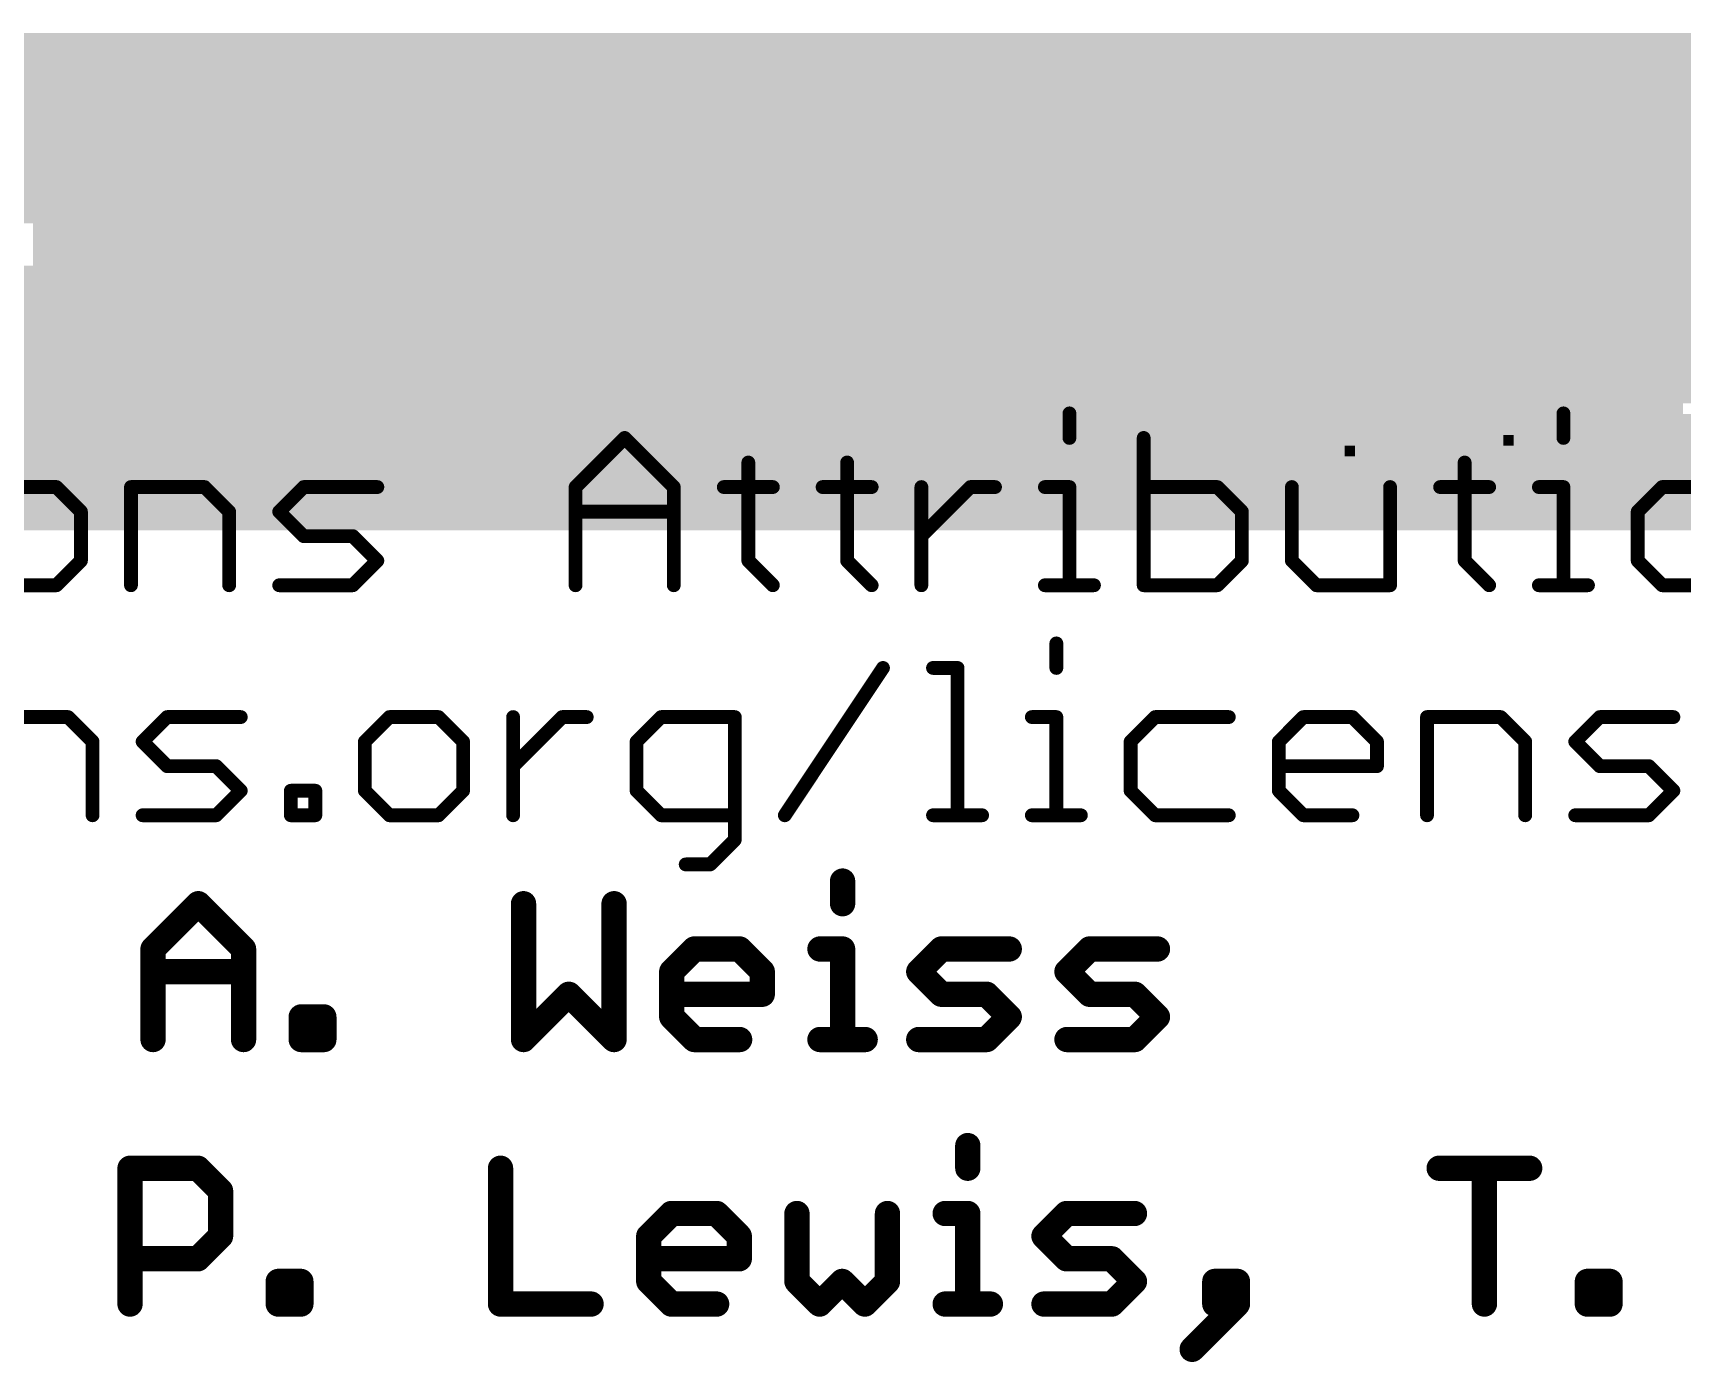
# Model space of a CAD drawing. Extents: x -29 to 78, y -15 to 28.
# Drawn here: x 21.67 to 39.9, y -14.85 to -0.18 of the extents above; entities that cross this region are included whole.
import ezdxf

# ---------------------------------------------------------------- set-up
doc = ezdxf.new("R2010")
doc.units = 0
for name, color, linetype in [('200', 132, 'CONTINUOUS'), ('201', 110, 'CONTINUOUS'), ('27', 253, 'CONTINUOUS')]:
    doc.layers.add(name, color=color, linetype=linetype)

# ---------------------------------------------------------------- blocks, each defined once
blk = doc.blocks.new('RECT')
blk.add_solid([(-0.5, -0.5), (0.5, -0.5), (-0.5, 0.5), (0.5, 0.5)])

msp = doc.modelspace()

# ---------------------------------------------------------------- linework, layer by layer
at = {"layer": '27'}
for points, const_width in [([(33.1229, -4.3756), (33.1229, -4.6468)], 0.1524), ([(38.5801, -4.3756), (38.5801, -4.6468)], 0.1524), ([(27.6674, -5.1891), (28.2097, -4.6468)], 0.1524), ([(28.2097, -4.6468), (28.752, -5.1891)], 0.1524), ([(33.9431, -4.6468), (33.9431, -6.2738)], 0.1524), ([(29.5757, -4.918), (29.5757, -6.0026)], 0.1524), ([(30.6671, -4.918), (30.6671, -6.0026)], 0.1524), ([(37.4886, -4.918), (37.4886, -6.0026)], 0.1524), ([(21.9322, -5.1891), (21.3899, -5.1891)], 0.1524), ([(22.2034, -5.4603), (21.9322, -5.1891)], 0.1524), ([(22.7559, -6.2738), (22.7559, -5.1891)], 0.1524), ([(22.7559, -5.1891), (23.5694, -5.1891)], 0.1524), ([(23.5694, -5.1891), (23.8406, -5.4603)], 0.1524), ([(24.3931, -5.4603), (24.6642, -5.1891)], 0.1524), ([(24.6642, -5.1891), (25.4777, -5.1891)], 0.1524), ([(27.6674, -6.2738), (27.6674, -5.1891)], 0.1524), ([(28.752, -5.1891), (28.752, -6.2738)], 0.1524), ([(29.3045, -5.1891), (29.8469, -5.1891)], 0.1524), ([(30.396, -5.1891), (30.9383, -5.1891)], 0.1524), ([(31.4874, -6.2738), (31.4874, -5.1891)], 0.1524), ([(31.4874, -5.7315), (32.0297, -5.1891)], 0.1524), ([(32.0297, -5.1891), (32.3009, -5.1891)], 0.1524), ([(32.8517, -5.1891), (33.1229, -5.1891)], 0.1524), ([(33.1229, -5.1891), (33.1229, -6.2738)], 0.1524), ([(34.7566, -5.1891), (33.9431, -5.1891)], 0.1524), ([(35.0278, -5.4603), (34.7566, -5.1891)], 0.1524), ([(35.5803, -5.1891), (35.5803, -6.0026)], 0.1524), ([(36.665, -6.2738), (36.665, -5.1891)], 0.1524), ([(37.2175, -5.1891), (37.7598, -5.1891)], 0.1524), ([(38.3089, -5.1891), (38.5801, -5.1891)], 0.1524), ([(38.5801, -5.1891), (38.5801, -6.2738)], 0.1524), ([(39.6715, -5.1891), (39.4003, -5.4603)], 0.1524), ([(40.2138, -5.1891), (39.6715, -5.1891)], 0.1524), ([(22.2034, -6.0026), (22.2034, -5.4603)], 0.1524), ([(23.8406, -5.4603), (23.8406, -6.2738)], 0.1524), ([(24.6642, -5.7315), (24.3931, -5.4603)], 0.1524), ([(27.6674, -5.4603), (28.752, -5.4603)], 0.1524), ([(35.0278, -6.0026), (35.0278, -5.4603)], 0.1524), ([(39.4003, -5.4603), (39.4003, -6.0026)], 0.1524), ([(25.2066, -5.7315), (24.6642, -5.7315)], 0.1524), ([(25.4777, -6.0026), (25.2066, -5.7315)], 0.1524), ([(21.9322, -6.2738), (22.2034, -6.0026)], 0.1524), ([(25.2066, -6.2738), (25.4777, -6.0026)], 0.1524), ([(29.5757, -6.0026), (29.8469, -6.2738)], 0.1524), ([(30.6671, -6.0026), (30.9383, -6.2738)], 0.1524), ([(34.7566, -6.2738), (35.0278, -6.0026)], 0.1524), ([(35.5803, -6.0026), (35.8515, -6.2738)], 0.1524), ([(37.4886, -6.0026), (37.7598, -6.2738)], 0.1524), ([(39.4003, -6.0026), (39.6715, -6.2738)], 0.1524), ([(21.3899, -6.2738), (21.9322, -6.2738)], 0.1524), ([(24.3931, -6.2738), (25.2066, -6.2738)], 0.1524), ([(32.8517, -6.2738), (33.394, -6.2738)], 0.1524), ([(33.9431, -6.2738), (34.7566, -6.2738)], 0.1524), ([(35.8515, -6.2738), (36.665, -6.2738)], 0.1524), ([(38.3089, -6.2738), (38.8512, -6.2738)], 0.1524), ([(39.6715, -6.2738), (40.2138, -6.2738)], 0.1524), ([(32.9784, -6.9156), (32.9784, -7.1868)], 0.1524), ([(29.9787, -8.8138), (31.0633, -7.1868)], 0.1524), ([(31.6158, -7.1868), (31.887, -7.1868)], 0.1524), ([(31.887, -7.1868), (31.887, -8.8138)], 0.1524), ([(21.2472, -7.7291), (22.0607, -7.7291)], 0.1524), ([(22.0607, -7.7291), (22.3318, -8.0003)], 0.1524), ([(22.8843, -8.0003), (23.1555, -7.7291)], 0.1524), ([(23.1555, -7.7291), (23.969, -7.7291)], 0.1524), ([(25.6112, -7.7291), (25.34, -8.0003)], 0.1524), ([(26.1535, -7.7291), (25.6112, -7.7291)], 0.1524), ([(26.4247, -8.0003), (26.1535, -7.7291)], 0.1524), ([(26.9772, -8.8138), (26.9772, -7.7291)], 0.1524), ([(26.9772, -8.2715), (27.5195, -7.7291)], 0.1524), ([(27.5195, -7.7291), (27.7907, -7.7291)], 0.1524), ([(28.6127, -7.7291), (28.3415, -8.0003)], 0.1524), ([(29.4262, -7.7291), (28.6127, -7.7291)], 0.1524), ([(29.4262, -9.085), (29.4262, -7.7291)], 0.1524), ([(32.7073, -7.7291), (32.9784, -7.7291)], 0.1524), ([(32.9784, -7.7291), (32.9784, -8.8138)], 0.1524), ([(34.0699, -7.7291), (33.7987, -8.0003)], 0.1524), ([(34.8833, -7.7291), (34.0699, -7.7291)], 0.1524), ([(35.4358, -8.0003), (35.707, -7.7291)], 0.1524), ([(35.707, -7.7291), (36.2493, -7.7291)], 0.1524), ([(36.2493, -7.7291), (36.5205, -8.0003)], 0.1524), ([(37.073, -8.8138), (37.073, -7.7291)], 0.1524), ([(37.073, -7.7291), (37.8865, -7.7291)], 0.1524), ([(37.8865, -7.7291), (38.1577, -8.0003)], 0.1524), ([(38.7102, -8.0003), (38.9813, -7.7291)], 0.1524), ([(38.9813, -7.7291), (39.7948, -7.7291)], 0.1524), ([(22.3318, -8.0003), (22.3318, -8.8138)], 0.1524), ([(23.1555, -8.2715), (22.8843, -8.0003)], 0.1524), ([(25.34, -8.0003), (25.34, -8.5426)], 0.1524), ([(26.4247, -8.5426), (26.4247, -8.0003)], 0.1524), ([(28.3415, -8.0003), (28.3415, -8.5426)], 0.1524), ([(33.7987, -8.0003), (33.7987, -8.5426)], 0.1524), ([(35.4358, -8.5426), (35.4358, -8.0003)], 0.1524), ([(36.5205, -8.0003), (36.5205, -8.2715)], 0.1524), ([(38.1577, -8.0003), (38.1577, -8.8138)], 0.1524), ([(38.9813, -8.2715), (38.7102, -8.0003)], 0.1524), ([(23.6978, -8.2715), (23.1555, -8.2715)], 0.1524), ([(23.969, -8.5426), (23.6978, -8.2715)], 0.1524), ([(36.5205, -8.2715), (35.4358, -8.2715)], 0.1524), ([(39.5237, -8.2715), (38.9813, -8.2715)], 0.1524), ([(39.7948, -8.5426), (39.5237, -8.2715)], 0.1524), ([(23.6978, -8.8138), (23.969, -8.5426)], 0.1524), ([(24.5215, -8.8138), (24.5215, -8.5426)], 0.1524), ([(24.5215, -8.5426), (24.7926, -8.5426)], 0.1524), ([(24.7926, -8.5426), (24.7926, -8.8138)], 0.1524), ([(25.34, -8.5426), (25.6112, -8.8138)], 0.1524), ([(26.1535, -8.8138), (26.4247, -8.5426)], 0.1524), ([(28.3415, -8.5426), (28.6127, -8.8138)], 0.1524), ([(33.7987, -8.5426), (34.0699, -8.8138)], 0.1524), ([(35.707, -8.8138), (35.4358, -8.5426)], 0.1524), ([(39.5237, -8.8138), (39.7948, -8.5426)], 0.1524), ([(22.8843, -8.8138), (23.6978, -8.8138)], 0.1524), ([(24.7926, -8.8138), (24.5215, -8.8138)], 0.1524), ([(25.6112, -8.8138), (26.1535, -8.8138)], 0.1524), ([(28.6127, -8.8138), (29.4262, -8.8138)], 0.1524), ([(31.6158, -8.8138), (32.1581, -8.8138)], 0.1524), ([(32.7073, -8.8138), (33.2496, -8.8138)], 0.1524), ([(34.0699, -8.8138), (34.8833, -8.8138)], 0.1524), ([(36.2493, -8.8138), (35.707, -8.8138)], 0.1524), ([(38.7102, -8.8138), (39.5237, -8.8138)], 0.1524), ([(29.155, -9.3561), (29.4262, -9.085)], 0.1524), ([(28.8838, -9.3561), (29.155, -9.3561)], 0.1524), ([(30.6169, -9.5404), (30.6169, -9.7904)], 0.2794), ([(22.9997, -10.2904), (23.4997, -9.7904)], 0.2794), ([(23.4997, -9.7904), (23.9996, -10.2904)], 0.2794), ([(27.0926, -9.7904), (27.0926, -11.2903)], 0.2794), ([(28.0925, -11.2903), (28.0925, -9.7904)], 0.2794), ([(22.9997, -11.2903), (22.9997, -10.2904)], 0.2794), ([(23.9996, -10.2904), (23.9996, -11.2903)], 0.2794), ([(28.7297, -10.5404), (28.9797, -10.2904)], 0.2794), ([(28.9797, -10.2904), (29.4797, -10.2904)], 0.2794), ([(29.4797, -10.2904), (29.7297, -10.5404)], 0.2794), ([(30.3669, -10.2904), (30.6169, -10.2904)], 0.2794), ([(30.6169, -10.2904), (30.6169, -11.2903)], 0.2794), ([(31.4583, -10.5404), (31.7083, -10.2904)], 0.2794), ([(31.7083, -10.2904), (32.4583, -10.2904)], 0.2794), ([(33.0955, -10.5404), (33.3455, -10.2904)], 0.2794), ([(33.3455, -10.2904), (34.0954, -10.2904)], 0.2794), ([(22.9997, -10.5404), (23.9996, -10.5404)], 0.2794), ([(28.7297, -11.0403), (28.7297, -10.5404)], 0.2794), ([(29.7297, -10.5404), (29.7297, -10.7903)], 0.2794), ([(31.7083, -10.7903), (31.4583, -10.5404)], 0.2794), ([(33.3455, -10.7903), (33.0955, -10.5404)], 0.2794), ([(27.0926, -11.2903), (27.5926, -10.7903)], 0.2794), ([(27.5926, -10.7903), (28.0925, -11.2903)], 0.2794), ([(29.7297, -10.7903), (28.7297, -10.7903)], 0.2794), ([(32.2083, -10.7903), (31.7083, -10.7903)], 0.2794), ([(32.4583, -11.0403), (32.2083, -10.7903)], 0.2794), ([(33.8454, -10.7903), (33.3455, -10.7903)], 0.2794), ([(34.0954, -11.0403), (33.8454, -10.7903)], 0.2794), ([(24.6369, -11.2903), (24.6369, -11.0403)], 0.2794), ([(24.6369, -11.0403), (24.8868, -11.0403)], 0.2794), ([(24.8868, -11.0403), (24.8868, -11.2903)], 0.2794), ([(28.9797, -11.2903), (28.7297, -11.0403)], 0.2794), ([(32.2083, -11.2903), (32.4583, -11.0403)], 0.2794), ([(33.8454, -11.2903), (34.0954, -11.0403)], 0.2794), ([(24.8868, -11.2903), (24.6369, -11.2903)], 0.2794), ([(29.4797, -11.2903), (28.9797, -11.2903)], 0.2794), ([(30.3669, -11.2903), (30.8669, -11.2903)], 0.2794), ([(31.4583, -11.2903), (32.2083, -11.2903)], 0.2794), ([(33.0955, -11.2903), (33.8454, -11.2903)], 0.2794), ([(32, -12.4614), (32, -12.7114)], 0.2794), ([(22.7457, -14.2113), (22.7457, -12.7114)], 0.2794), ([(22.7457, -12.7114), (23.4956, -12.7114)], 0.2794), ([(23.4956, -12.7114), (23.7456, -12.9614)], 0.2794), ([(26.8386, -12.7114), (26.8386, -14.2113)], 0.2794), ([(37.2072, -12.7114), (38.2072, -12.7114)], 0.2794), ([(37.7072, -14.2113), (37.7072, -12.7114)], 0.2794), ([(23.7456, -12.9614), (23.7456, -13.4614)], 0.2794), ([(28.4757, -13.4614), (28.7257, -13.2114)], 0.2794), ([(28.7257, -13.2114), (29.2257, -13.2114)], 0.2794), ([(29.2257, -13.2114), (29.4757, -13.4614)], 0.2794), ([(30.1129, -13.2114), (30.1129, -13.9613)], 0.2794), ([(31.1128, -13.9613), (31.1128, -13.2114)], 0.2794), ([(31.7501, -13.2114), (32, -13.2114)], 0.2794), ([(32, -13.2114), (32, -14.2113)], 0.2794), ([(32.8415, -13.4614), (33.0915, -13.2114)], 0.2794), ([(33.0915, -13.2114), (33.8414, -13.2114)], 0.2794), ([(23.7456, -13.4614), (23.4956, -13.7113)], 0.2794), ([(28.4757, -13.9613), (28.4757, -13.4614)], 0.2794), ([(29.4757, -13.4614), (29.4757, -13.7113)], 0.2794), ([(33.0915, -13.7113), (32.8415, -13.4614)], 0.2794), ([(23.4956, -13.7113), (22.7457, -13.7113)], 0.2794), ([(29.4757, -13.7113), (28.4757, -13.7113)], 0.2794), ([(33.5914, -13.7113), (33.0915, -13.7113)], 0.2794), ([(33.8414, -13.9613), (33.5914, -13.7113)], 0.2794), ([(24.3829, -14.2113), (24.3829, -13.9613)], 0.2794), ([(24.3829, -13.9613), (24.6328, -13.9613)], 0.2794), ([(24.6328, -13.9613), (24.6328, -14.2113)], 0.2794), ([(28.7257, -14.2113), (28.4757, -13.9613)], 0.2794), ([(30.1129, -13.9613), (30.3629, -14.2113)], 0.2794), ([(30.3629, -14.2113), (30.6129, -13.9613)], 0.2794), ([(30.6129, -13.9613), (30.8628, -14.2113)], 0.2794), ([(30.8628, -14.2113), (31.1128, -13.9613)], 0.2794), ([(33.5914, -14.2113), (33.8414, -13.9613)], 0.2794), ([(34.9786, -13.9613), (34.7286, -13.9613)], 0.2794), ([(34.7286, -13.9613), (34.7286, -14.2113)], 0.2794), ([(34.9786, -14.2113), (34.9786, -13.9613)], 0.2794), ([(38.8444, -14.2113), (38.8444, -13.9613)], 0.2794), ([(38.8444, -13.9613), (39.0944, -13.9613)], 0.2794), ([(39.0944, -13.9613), (39.0944, -14.2113)], 0.2794), ([(24.6328, -14.2113), (24.3829, -14.2113)], 0.2794), ([(26.8386, -14.2113), (27.8385, -14.2113)], 0.2794), ([(29.2257, -14.2113), (28.7257, -14.2113)], 0.2794), ([(31.7501, -14.2113), (32.25, -14.2113)], 0.2794), ([(32.8415, -14.2113), (33.5914, -14.2113)], 0.2794), ([(34.4787, -14.7113), (34.9786, -14.2113)], 0.2794), ([(34.7286, -14.2113), (34.9786, -14.2113)], 0.2794), ([(39.0944, -14.2113), (38.8444, -14.2113)], 0.2794)]:
    msp.add_lwpolyline(points, dxfattribs=dict(at, const_width=const_width))
for points, const_width in [([(33.161, -4.3756, 1), (33.0848, -4.3756)], 0.0762), ([(38.6182, -4.3756, 1), (38.542, -4.3756)], 0.0762), ([(28.2366, -4.6199, 1), (28.1828, -4.6738)], 0.0762), ([(28.2366, -4.6738, 1), (28.1828, -4.6199)], 0.0762), ([(33.0848, -4.6468, 1), (33.161, -4.6468)], 0.0762), ([(33.9812, -4.6468, 1), (33.905, -4.6468)], 0.0762), ([(38.542, -4.6468, 1), (38.6182, -4.6468)], 0.0762), ([(29.6138, -4.918, 1), (29.5376, -4.918)], 0.0762), ([(30.7052, -4.918, 1), (30.629, -4.918)], 0.0762), ([(37.5267, -4.918, 1), (37.4505, -4.918)], 0.0762), ([(21.9592, -5.1622, 1), (21.9053, -5.2161)], 0.0762), ([(21.9322, -5.2272, 1), (21.9322, -5.151)], 0.0762), ([(22.794, -5.1891, 1), (22.7178, -5.1891)], 0.0762), ([(22.7559, -5.151, 1), (22.7559, -5.2272)], 0.0762), ([(23.5963, -5.1622, 1), (23.5425, -5.2161)], 0.0762), ([(23.5694, -5.2272, 1), (23.5694, -5.151)], 0.0762), ([(24.6642, -5.151, 1), (24.6642, -5.2272)], 0.0762), ([(24.6912, -5.2161, 1), (24.6373, -5.1622)], 0.0762), ([(25.4777, -5.2272, 1), (25.4777, -5.151)], 0.0762), ([(27.6404, -5.1622, 1), (27.6943, -5.2161)], 0.0762), ([(27.7055, -5.1891, 1), (27.6293, -5.1891)], 0.0762), ([(28.7901, -5.1891, 1), (28.7139, -5.1891)], 0.0762), ([(28.7251, -5.2161, 1), (28.779, -5.1622)], 0.0762), ([(29.3045, -5.151, 1), (29.3045, -5.2272)], 0.0762), ([(29.8469, -5.2272, 1), (29.8469, -5.151)], 0.0762), ([(30.396, -5.151, 1), (30.396, -5.2272)], 0.0762), ([(30.9383, -5.2272, 1), (30.9383, -5.151)], 0.0762), ([(31.5255, -5.1891, 1), (31.4493, -5.1891)], 0.0762), ([(32.0297, -5.151, 1), (32.0297, -5.2272)], 0.0762), ([(32.0567, -5.2161, 1), (32.0028, -5.1622)], 0.0762), ([(32.3009, -5.2272, 1), (32.3009, -5.151)], 0.0762), ([(32.8517, -5.151, 1), (32.8517, -5.2272)], 0.0762), ([(33.161, -5.1891, 1), (33.0848, -5.1891)], 0.0762), ([(33.1229, -5.2272, 1), (33.1229, -5.151)], 0.0762), ([(33.9431, -5.151, 1), (33.9431, -5.2272)], 0.0762), ([(34.7836, -5.1622, 1), (34.7297, -5.2161)], 0.0762), ([(34.7566, -5.2272, 1), (34.7566, -5.151)], 0.0762), ([(35.6184, -5.1891, 1), (35.5422, -5.1891)], 0.0762), ([(36.7031, -5.1891, 1), (36.6269, -5.1891)], 0.0762), ([(37.2175, -5.151, 1), (37.2175, -5.2272)], 0.0762), ([(37.7598, -5.2272, 1), (37.7598, -5.151)], 0.0762), ([(38.3089, -5.151, 1), (38.3089, -5.2272)], 0.0762), ([(38.6182, -5.1891, 1), (38.542, -5.1891)], 0.0762), ([(38.5801, -5.2272, 1), (38.5801, -5.151)], 0.0762), ([(39.6715, -5.151, 1), (39.6715, -5.2272)], 0.0762), ([(39.6984, -5.2161, 1), (39.6445, -5.1622)], 0.0762), ([(22.2415, -5.4603, 1), (22.1653, -5.4603)], 0.0762), ([(22.1765, -5.4872, 1), (22.2304, -5.4334)], 0.0762), ([(23.8787, -5.4603, 1), (23.8025, -5.4603)], 0.0762), ([(23.8136, -5.4872, 1), (23.8675, -5.4334)], 0.0762), ([(24.42, -5.4334, 1), (24.3661, -5.4872)], 0.0762), ([(24.3661, -5.4334, 1), (24.42, -5.4872)], 0.0762), ([(27.6674, -5.4222, 1), (27.6674, -5.4984)], 0.0762), ([(28.752, -5.4984, 1), (28.752, -5.4222)], 0.0762), ([(35.0659, -5.4603, 1), (34.9897, -5.4603)], 0.0762), ([(35.0009, -5.4872, 1), (35.0547, -5.4334)], 0.0762), ([(39.4384, -5.4603, 1), (39.3622, -5.4603)], 0.0762), ([(39.3734, -5.4334, 1), (39.4273, -5.4872)], 0.0762), ([(24.6642, -5.6934, 1), (24.6642, -5.7696)], 0.0762), ([(24.6373, -5.7584, 1), (24.6912, -5.7045)], 0.0762), ([(25.2335, -5.7045, 1), (25.1796, -5.7584)], 0.0762), ([(25.2066, -5.7696, 1), (25.2066, -5.6934)], 0.0762), ([(31.4605, -5.7045, 1), (31.5143, -5.7584)], 0.0762), ([(22.1653, -6.0026, 1), (22.2415, -6.0026)], 0.0762), ([(22.2303, -6.0296, 1), (22.1765, -5.9757)], 0.0762), ([(25.5047, -6.0296, 1), (25.4508, -5.9757)], 0.0762), ([(25.4508, -6.0296, 1), (25.5047, -5.9757)], 0.0762), ([(29.6026, -5.9757, 1), (29.5488, -6.0296)], 0.0762), ([(29.5376, -6.0026, 1), (29.6138, -6.0026)], 0.0762), ([(30.6941, -5.9757, 1), (30.6402, -6.0296)], 0.0762), ([(30.629, -6.0026, 1), (30.7052, -6.0026)], 0.0762), ([(34.9897, -6.0026, 1), (35.0659, -6.0026)], 0.0762), ([(35.0547, -6.0296, 1), (35.0009, -5.9757)], 0.0762), ([(35.6072, -5.9757, 1), (35.5534, -6.0296)], 0.0762), ([(35.5422, -6.0026, 1), (35.6184, -6.0026)], 0.0762), ([(37.5156, -5.9757, 1), (37.4617, -6.0296)], 0.0762), ([(37.4505, -6.0026, 1), (37.5267, -6.0026)], 0.0762), ([(39.4273, -5.9757, 1), (39.3734, -6.0296)], 0.0762), ([(39.3622, -6.0026, 1), (39.4384, -6.0026)], 0.0762), ([(21.9053, -6.2469, 1), (21.9592, -6.3007)], 0.0762), ([(21.9322, -6.3119, 1), (21.9322, -6.2357)], 0.0762), ([(22.7178, -6.2738, 1), (22.794, -6.2738)], 0.0762), ([(23.8025, -6.2738, 1), (23.8787, -6.2738)], 0.0762), ([(24.3931, -6.2357, 1), (24.3931, -6.3119)], 0.0762), ([(25.1796, -6.2469, 1), (25.2335, -6.3007)], 0.0762), ([(25.2066, -6.3119, 1), (25.2066, -6.2357)], 0.0762), ([(27.6293, -6.2738, 1), (27.7055, -6.2738)], 0.0762), ([(28.7139, -6.2738, 1), (28.7901, -6.2738)], 0.0762), ([(29.8199, -6.3007, 1), (29.8738, -6.2469)], 0.0762), ([(30.9114, -6.3007, 1), (30.9652, -6.2469)], 0.0762), ([(31.4493, -6.2738, 1), (31.5255, -6.2738)], 0.0762), ([(32.8517, -6.2357, 1), (32.8517, -6.3119)], 0.0762), ([(33.0848, -6.2738, 1), (33.161, -6.2738)], 0.0762), ([(33.394, -6.3119, 1), (33.394, -6.2357)], 0.0762), ([(33.9431, -6.2357, 1), (33.9431, -6.3119)], 0.0762), ([(33.905, -6.2738, 1), (33.9812, -6.2738)], 0.0762), ([(34.7297, -6.2469, 1), (34.7836, -6.3007)], 0.0762), ([(34.7566, -6.3119, 1), (34.7566, -6.2357)], 0.0762), ([(35.8515, -6.2357, 1), (35.8515, -6.3119)], 0.0762), ([(35.8245, -6.3007, 1), (35.8784, -6.2469)], 0.0762), ([(36.6269, -6.2738, 1), (36.7031, -6.2738)], 0.0762), ([(36.665, -6.3119, 1), (36.665, -6.2357)], 0.0762), ([(37.7328, -6.3007, 1), (37.7867, -6.2469)], 0.0762), ([(38.3089, -6.2357, 1), (38.3089, -6.3119)], 0.0762), ([(38.542, -6.2738, 1), (38.6182, -6.2738)], 0.0762), ([(38.8512, -6.3119, 1), (38.8512, -6.2357)], 0.0762), ([(39.6715, -6.2357, 1), (39.6715, -6.3119)], 0.0762), ([(39.6445, -6.3007, 1), (39.6984, -6.2469)], 0.0762), ([(33.0165, -6.9156, 1), (32.9403, -6.9156)], 0.0762), ([(31.095, -7.2079, 1), (31.0316, -7.1657)], 0.0762), ([(31.6158, -7.1487, 1), (31.6158, -7.2249)], 0.0762), ([(31.9251, -7.1868, 1), (31.8489, -7.1868)], 0.0762), ([(31.887, -7.2249, 1), (31.887, -7.1487)], 0.0762), ([(32.9403, -7.1868, 1), (33.0165, -7.1868)], 0.0762), ([(22.0876, -7.7022, 1), (22.0337, -7.7561)], 0.0762), ([(22.0607, -7.7672, 1), (22.0607, -7.691)], 0.0762), ([(23.1555, -7.691, 1), (23.1555, -7.7672)], 0.0762), ([(23.1824, -7.7561, 1), (23.1285, -7.7022)], 0.0762), ([(23.969, -7.7672, 1), (23.969, -7.691)], 0.0762), ([(25.6112, -7.691, 1), (25.6112, -7.7672)], 0.0762), ([(25.6382, -7.7561, 1), (25.5843, -7.7022)], 0.0762), ([(26.1805, -7.7022, 1), (26.1266, -7.7561)], 0.0762), ([(26.1535, -7.7672, 1), (26.1535, -7.691)], 0.0762), ([(27.0153, -7.7291, 1), (26.9391, -7.7291)], 0.0762), ([(27.5195, -7.691, 1), (27.5195, -7.7672)], 0.0762), ([(27.5465, -7.7561, 1), (27.4926, -7.7022)], 0.0762), ([(27.7907, -7.7672, 1), (27.7907, -7.691)], 0.0762), ([(28.6127, -7.691, 1), (28.6127, -7.7672)], 0.0762), ([(28.6396, -7.7561, 1), (28.5857, -7.7022)], 0.0762), ([(29.4643, -7.7291, 1), (29.3881, -7.7291)], 0.0762), ([(29.4262, -7.7672, 1), (29.4262, -7.691)], 0.0762), ([(32.7073, -7.691, 1), (32.7073, -7.7672)], 0.0762), ([(33.0165, -7.7291, 1), (32.9403, -7.7291)], 0.0762), ([(32.9784, -7.7672, 1), (32.9784, -7.691)], 0.0762), ([(34.0699, -7.691, 1), (34.0699, -7.7672)], 0.0762), ([(34.0968, -7.7561, 1), (34.0429, -7.7022)], 0.0762), ([(34.8833, -7.7672, 1), (34.8833, -7.691)], 0.0762), ([(35.707, -7.691, 1), (35.707, -7.7672)], 0.0762), ([(35.7339, -7.7561, 1), (35.6801, -7.7022)], 0.0762), ([(36.2763, -7.7022, 1), (36.2224, -7.7561)], 0.0762), ([(36.2493, -7.7672, 1), (36.2493, -7.691)], 0.0762), ([(37.1111, -7.7291, 1), (37.0349, -7.7291)], 0.0762), ([(37.073, -7.691, 1), (37.073, -7.7672)], 0.0762), ([(37.9134, -7.7022, 1), (37.8596, -7.7561)], 0.0762), ([(37.8865, -7.7672, 1), (37.8865, -7.691)], 0.0762), ([(38.9813, -7.691, 1), (38.9813, -7.7672)], 0.0762), ([(39.0083, -7.7561, 1), (38.9544, -7.7022)], 0.0762), ([(39.7948, -7.7672, 1), (39.7948, -7.691)], 0.0762), ([(22.3699, -8.0003, 1), (22.2937, -8.0003)], 0.0762), ([(22.3049, -8.0272, 1), (22.3588, -7.9734)], 0.0762), ([(22.9113, -7.9734, 1), (22.8574, -8.0272)], 0.0762), ([(22.8574, -7.9734, 1), (22.9113, -8.0272)], 0.0762), ([(25.3781, -8.0003, 1), (25.3019, -8.0003)], 0.0762), ([(25.3131, -7.9734, 1), (25.367, -8.0272)], 0.0762), ([(26.4628, -8.0003, 1), (26.3866, -8.0003)], 0.0762), ([(26.3978, -8.0272, 1), (26.4516, -7.9734)], 0.0762), ([(28.3796, -8.0003, 1), (28.3034, -8.0003)], 0.0762), ([(28.3146, -7.9734, 1), (28.3684, -8.0272)], 0.0762), ([(33.8368, -8.0003, 1), (33.7606, -8.0003)], 0.0762), ([(33.7717, -7.9734, 1), (33.8256, -8.0272)], 0.0762), ([(35.4739, -8.0003, 1), (35.3977, -8.0003)], 0.0762), ([(35.4089, -7.9734, 1), (35.4628, -8.0272)], 0.0762), ([(36.5586, -8.0003, 1), (36.4824, -8.0003)], 0.0762), ([(36.4936, -8.0272, 1), (36.5474, -7.9734)], 0.0762), ([(38.1958, -8.0003, 1), (38.1196, -8.0003)], 0.0762), ([(38.1307, -8.0272, 1), (38.1846, -7.9734)], 0.0762), ([(38.7371, -7.9734, 1), (38.6832, -8.0272)], 0.0762), ([(38.6832, -7.9734, 1), (38.7371, -8.0272)], 0.0762), ([(23.1555, -8.2334, 1), (23.1555, -8.3096)], 0.0762), ([(23.7247, -8.2445, 1), (23.6709, -8.2984)], 0.0762), ([(23.6978, -8.3096, 1), (23.6978, -8.2334)], 0.0762), ([(35.4358, -8.2334, 1), (35.4358, -8.3096)], 0.0762), ([(36.5205, -8.3096, 1), (36.5205, -8.2334)], 0.0762), ([(38.9813, -8.2334, 1), (38.9813, -8.3096)], 0.0762), ([(39.5506, -8.2445, 1), (39.4967, -8.2984)], 0.0762), ([(39.5237, -8.3096, 1), (39.5237, -8.2334)], 0.0762), ([(23.1285, -8.2984, 1), (23.1824, -8.2445)], 0.0762), ([(26.9503, -8.2445, 1), (27.0041, -8.2984)], 0.0762), ([(36.4824, -8.2715, 1), (36.5586, -8.2715)], 0.0762), ([(38.9544, -8.2984, 1), (39.0083, -8.2445)], 0.0762), ([(23.9959, -8.5696, 1), (23.942, -8.5157)], 0.0762), ([(23.942, -8.5696, 1), (23.9959, -8.5157)], 0.0762), ([(24.5596, -8.5426, 1), (24.4834, -8.5426)], 0.0762), ([(24.5215, -8.5045, 1), (24.5215, -8.5807)], 0.0762), ([(24.8307, -8.5426, 1), (24.7545, -8.5426)], 0.0762), ([(24.7926, -8.5807, 1), (24.7926, -8.5045)], 0.0762), ([(25.367, -8.5157, 1), (25.3131, -8.5696)], 0.0762), ([(25.3019, -8.5426, 1), (25.3781, -8.5426)], 0.0762), ([(26.3866, -8.5426, 1), (26.4628, -8.5426)], 0.0762), ([(26.4516, -8.5696, 1), (26.3978, -8.5157)], 0.0762), ([(28.3684, -8.5157, 1), (28.3146, -8.5696)], 0.0762), ([(28.3034, -8.5426, 1), (28.3796, -8.5426)], 0.0762), ([(33.8256, -8.5157, 1), (33.7717, -8.5696)], 0.0762), ([(33.7606, -8.5426, 1), (33.8368, -8.5426)], 0.0762), ([(35.4628, -8.5157, 1), (35.4089, -8.5696)], 0.0762), ([(35.3977, -8.5426, 1), (35.4739, -8.5426)], 0.0762), ([(39.8218, -8.5696, 1), (39.7679, -8.5157)], 0.0762), ([(39.7679, -8.5696, 1), (39.8218, -8.5157)], 0.0762), ([(22.8843, -8.7757, 1), (22.8843, -8.8519)], 0.0762), ([(23.6709, -8.7869, 1), (23.7247, -8.8407)], 0.0762), ([(23.6978, -8.8519, 1), (23.6978, -8.7757)], 0.0762), ([(24.5215, -8.7757, 1), (24.5215, -8.8519)], 0.0762), ([(24.7926, -8.8519, 1), (24.7926, -8.7757)], 0.0762), ([(25.6112, -8.7757, 1), (25.6112, -8.8519)], 0.0762), ([(25.5843, -8.8407, 1), (25.6382, -8.7869)], 0.0762), ([(26.1266, -8.7869, 1), (26.1805, -8.8407)], 0.0762), ([(26.1535, -8.8519, 1), (26.1535, -8.7757)], 0.0762), ([(28.6127, -8.7757, 1), (28.6127, -8.8519)], 0.0762), ([(28.5857, -8.8407, 1), (28.6396, -8.7869)], 0.0762), ([(29.4262, -8.8519, 1), (29.4262, -8.7757)], 0.0762), ([(31.6158, -8.7757, 1), (31.6158, -8.8519)], 0.0762), ([(32.1581, -8.8519, 1), (32.1581, -8.7757)], 0.0762), ([(32.7073, -8.7757, 1), (32.7073, -8.8519)], 0.0762), ([(33.2496, -8.8519, 1), (33.2496, -8.7757)], 0.0762), ([(34.0699, -8.7757, 1), (34.0699, -8.8519)], 0.0762), ([(34.0429, -8.8407, 1), (34.0968, -8.7869)], 0.0762), ([(34.8833, -8.8519, 1), (34.8833, -8.7757)], 0.0762), ([(35.707, -8.7757, 1), (35.707, -8.8519)], 0.0762), ([(35.6801, -8.8407, 1), (35.7339, -8.7869)], 0.0762), ([(36.2493, -8.8519, 1), (36.2493, -8.7757)], 0.0762), ([(38.7102, -8.7757, 1), (38.7102, -8.8519)], 0.0762), ([(39.4967, -8.7869, 1), (39.5506, -8.8407)], 0.0762), ([(39.5237, -8.8519, 1), (39.5237, -8.7757)], 0.0762), ([(22.2937, -8.8138, 1), (22.3699, -8.8138)], 0.0762), ([(24.4834, -8.8138, 1), (24.5596, -8.8138)], 0.0762), ([(24.7545, -8.8138, 1), (24.8307, -8.8138)], 0.0762), ([(26.9391, -8.8138, 1), (27.0153, -8.8138)], 0.0762), ([(29.947, -8.7927, 1), (30.0104, -8.8349)], 0.0762), ([(31.8489, -8.8138, 1), (31.9251, -8.8138)], 0.0762), ([(32.9403, -8.8138, 1), (33.0165, -8.8138)], 0.0762), ([(37.0349, -8.8138, 1), (37.1111, -8.8138)], 0.0762), ([(38.1196, -8.8138, 1), (38.1958, -8.8138)], 0.0762), ([(29.3881, -9.085, 1), (29.4643, -9.085)], 0.0762), ([(29.4531, -9.1119, 1), (29.3992, -9.058)], 0.0762), ([(28.8838, -9.318, 1), (28.8838, -9.3942)], 0.0762), ([(29.1281, -9.3292, 1), (29.1819, -9.3831)], 0.0762), ([(29.155, -9.3942, 1), (29.155, -9.318)], 0.0762), ([(30.6867, -9.5404, 1), (30.547, -9.5404)], 0.1397), ([(23.5491, -9.741, 1), (23.4503, -9.8398)], 0.1397), ([(23.5491, -9.8398, 1), (23.4503, -9.741)], 0.1397), ([(27.1624, -9.7904, 1), (27.0227, -9.7904)], 0.1397), ([(28.1624, -9.7904, 1), (28.0227, -9.7904)], 0.1397), ([(30.547, -9.7904, 1), (30.6867, -9.7904)], 0.1397), ([(22.9503, -10.241, 1), (23.0491, -10.3398)], 0.1397), ([(23.0695, -10.2904, 1), (22.9299, -10.2904)], 0.1397), ([(24.0695, -10.2904, 1), (23.9298, -10.2904)], 0.1397), ([(23.9502, -10.3398, 1), (24.049, -10.241)], 0.1397), ([(28.9797, -10.2205, 1), (28.9797, -10.3602)], 0.1397), ([(29.0291, -10.3398, 1), (28.9303, -10.241)], 0.1397), ([(29.5291, -10.241, 1), (29.4303, -10.3398)], 0.1397), ([(29.4797, -10.3602, 1), (29.4797, -10.2205)], 0.1397), ([(30.3669, -10.2205, 1), (30.3669, -10.3602)], 0.1397), ([(30.6867, -10.2904, 1), (30.547, -10.2904)], 0.1397), ([(30.6169, -10.3602, 1), (30.6169, -10.2205)], 0.1397), ([(31.7083, -10.2205, 1), (31.7083, -10.3602)], 0.1397), ([(31.7577, -10.3398, 1), (31.6589, -10.241)], 0.1397), ([(32.4583, -10.3602, 1), (32.4583, -10.2205)], 0.1397), ([(33.3455, -10.2205, 1), (33.3455, -10.3602)], 0.1397), ([(33.3949, -10.3398, 1), (33.2961, -10.241)], 0.1397), ([(34.0954, -10.3602, 1), (34.0954, -10.2205)], 0.1397), ([(22.9997, -10.4705, 1), (22.9997, -10.6102)], 0.1397), ([(23.9996, -10.6102, 1), (23.9996, -10.4705)], 0.1397), ([(28.7996, -10.5404, 1), (28.6599, -10.5404)], 0.1397), ([(28.6804, -10.491, 1), (28.7791, -10.5898)], 0.1397), ([(29.7995, -10.5404, 1), (29.6598, -10.5404)], 0.1397), ([(29.6803, -10.5898, 1), (29.7791, -10.491)], 0.1397), ([(31.5077, -10.491, 1), (31.4089, -10.5898)], 0.1397), ([(31.4089, -10.491, 1), (31.5077, -10.5898)], 0.1397), ([(33.1449, -10.491, 1), (33.0461, -10.5898)], 0.1397), ([(33.0461, -10.491, 1), (33.1449, -10.5898)], 0.1397), ([(27.6419, -10.7409, 1), (27.5432, -10.8397)], 0.1397), ([(27.6419, -10.8397, 1), (27.5432, -10.7409)], 0.1397), ([(28.7297, -10.7205, 1), (28.7297, -10.8602)], 0.1397), ([(29.6598, -10.7903, 1), (29.7995, -10.7903)], 0.1397), ([(29.7297, -10.8602, 1), (29.7297, -10.7205)], 0.1397), ([(31.7083, -10.7205, 1), (31.7083, -10.8602)], 0.1397), ([(31.6589, -10.8397, 1), (31.7577, -10.7409)], 0.1397), ([(32.2577, -10.7409, 1), (32.1589, -10.8397)], 0.1397), ([(32.2083, -10.8602, 1), (32.2083, -10.7205)], 0.1397), ([(33.3455, -10.7205, 1), (33.3455, -10.8602)], 0.1397), ([(33.2961, -10.8397, 1), (33.3949, -10.7409)], 0.1397), ([(33.8948, -10.7409, 1), (33.796, -10.8397)], 0.1397), ([(33.8454, -10.8602, 1), (33.8454, -10.7205)], 0.1397), ([(24.7067, -11.0403, 1), (24.567, -11.0403)], 0.1397), ([(24.6369, -10.9705, 1), (24.6369, -11.1102)], 0.1397), ([(24.9567, -11.0403, 1), (24.817, -11.0403)], 0.1397), ([(24.8868, -11.1102, 1), (24.8868, -10.9705)], 0.1397), ([(28.7791, -10.9909, 1), (28.6804, -11.0897)], 0.1397), ([(32.5077, -11.0897, 1), (32.4089, -10.9909)], 0.1397), ([(32.4089, -11.0897, 1), (32.5077, -10.9909)], 0.1397), ([(34.1448, -11.0897, 1), (34.046, -10.9909)], 0.1397), ([(34.046, -11.0897, 1), (34.1448, -10.9909)], 0.1397), ([(28.6599, -11.0403, 1), (28.7996, -11.0403)], 0.1397), ([(22.9299, -11.2903, 1), (23.0695, -11.2903)], 0.1397), ([(23.9298, -11.2903, 1), (24.0695, -11.2903)], 0.1397), ([(24.6369, -11.2204, 1), (24.6369, -11.3602)], 0.1397), ([(24.567, -11.2903, 1), (24.7067, -11.2903)], 0.1397), ([(24.817, -11.2903, 1), (24.9567, -11.2903)], 0.1397), ([(24.8868, -11.3602, 1), (24.8868, -11.2204)], 0.1397), ([(27.0432, -11.2409, 1), (27.142, -11.3397)], 0.1397), ([(27.0227, -11.2903, 1), (27.1624, -11.2903)], 0.1397), ([(28.0227, -11.2903, 1), (28.1624, -11.2903)], 0.1397), ([(28.0431, -11.3397, 1), (28.1419, -11.2409)], 0.1397), ([(28.9797, -11.2204, 1), (28.9797, -11.3602)], 0.1397), ([(28.9303, -11.3397, 1), (29.0291, -11.2409)], 0.1397), ([(29.4797, -11.3602, 1), (29.4797, -11.2204)], 0.1397), ([(30.3669, -11.2204, 1), (30.3669, -11.3602)], 0.1397), ([(30.547, -11.2903, 1), (30.6867, -11.2903)], 0.1397), ([(30.8669, -11.3602, 1), (30.8669, -11.2204)], 0.1397), ([(31.4583, -11.2204, 1), (31.4583, -11.3602)], 0.1397), ([(32.1589, -11.2409, 1), (32.2577, -11.3397)], 0.1397), ([(32.2083, -11.3602, 1), (32.2083, -11.2204)], 0.1397), ([(33.0955, -11.2204, 1), (33.0955, -11.3602)], 0.1397), ([(33.796, -11.2409, 1), (33.8948, -11.3397)], 0.1397), ([(33.8454, -11.3602, 1), (33.8454, -11.2204)], 0.1397), ([(32.0699, -12.4614, 1), (31.9302, -12.4614)], 0.1397), ([(22.8155, -12.7114, 1), (22.6759, -12.7114)], 0.1397), ([(22.7457, -12.6416, 1), (22.7457, -12.7813)], 0.1397), ([(23.545, -12.662, 1), (23.4462, -12.7608)], 0.1397), ([(23.4956, -12.7813, 1), (23.4956, -12.6416)], 0.1397), ([(26.9084, -12.7114, 1), (26.7687, -12.7114)], 0.1397), ([(37.2072, -12.6416, 1), (37.2072, -12.7813)], 0.1397), ([(37.7771, -12.7114, 1), (37.6374, -12.7114)], 0.1397), ([(38.2072, -12.7813, 1), (38.2072, -12.6416)], 0.1397), ([(31.9302, -12.7114, 1), (32.0699, -12.7114)], 0.1397), ([(23.8155, -12.9614, 1), (23.6758, -12.9614)], 0.1397), ([(23.6962, -13.0108, 1), (23.795, -12.912)], 0.1397), ([(28.7257, -13.1415, 1), (28.7257, -13.2812)], 0.1397), ([(28.7751, -13.2608, 1), (28.6763, -13.162)], 0.1397), ([(29.2751, -13.162, 1), (29.1763, -13.2608)], 0.1397), ([(29.2257, -13.2812, 1), (29.2257, -13.1415)], 0.1397), ([(30.1828, -13.2114, 1), (30.0431, -13.2114)], 0.1397), ([(31.1827, -13.2114, 1), (31.043, -13.2114)], 0.1397), ([(31.7501, -13.1415, 1), (31.7501, -13.2812)], 0.1397), ([(32.0699, -13.2114, 1), (31.9302, -13.2114)], 0.1397), ([(32, -13.2812, 1), (32, -13.1415)], 0.1397), ([(33.0915, -13.1415, 1), (33.0915, -13.2812)], 0.1397), ([(33.1409, -13.2608, 1), (33.0421, -13.162)], 0.1397), ([(33.8414, -13.2812, 1), (33.8414, -13.1415)], 0.1397), ([(23.6758, -13.4614, 1), (23.8155, -13.4614)], 0.1397), ([(23.795, -13.5108, 1), (23.6962, -13.412)], 0.1397), ([(28.5456, -13.4614, 1), (28.4059, -13.4614)], 0.1397), ([(28.4264, -13.412, 1), (28.5251, -13.5108)], 0.1397), ([(29.5455, -13.4614, 1), (29.4058, -13.4614)], 0.1397), ([(29.4263, -13.5108, 1), (29.5251, -13.412)], 0.1397), ([(32.8909, -13.412, 1), (32.7921, -13.5108)], 0.1397), ([(32.7921, -13.412, 1), (32.8909, -13.5108)], 0.1397), ([(22.7457, -13.6415, 1), (22.7457, -13.7812)], 0.1397), ([(23.4462, -13.6619, 1), (23.545, -13.7607)], 0.1397), ([(23.4956, -13.7812, 1), (23.4956, -13.6415)], 0.1397), ([(28.4757, -13.6415, 1), (28.4757, -13.7812)], 0.1397), ([(29.4058, -13.7113, 1), (29.5455, -13.7113)], 0.1397), ([(29.4757, -13.7812, 1), (29.4757, -13.6415)], 0.1397), ([(33.0915, -13.6415, 1), (33.0915, -13.7812)], 0.1397), ([(33.0421, -13.7607, 1), (33.1409, -13.6619)], 0.1397), ([(33.6408, -13.6619, 1), (33.542, -13.7607)], 0.1397), ([(33.5914, -13.7812, 1), (33.5914, -13.6415)], 0.1397), ([(24.4527, -13.9613, 1), (24.313, -13.9613)], 0.1397), ([(24.3829, -13.8915, 1), (24.3829, -14.0312)], 0.1397), ([(24.7027, -13.9613, 1), (24.563, -13.9613)], 0.1397), ([(24.6328, -14.0312, 1), (24.6328, -13.8915)], 0.1397), ([(28.5251, -13.9119, 1), (28.4264, -14.0107)], 0.1397), ([(30.1623, -13.9119, 1), (30.0635, -14.0107)], 0.1397), ([(30.6623, -13.9119, 1), (30.5635, -14.0107)], 0.1397), ([(30.6623, -14.0107, 1), (30.5635, -13.9119)], 0.1397), ([(31.1622, -14.0107, 1), (31.0634, -13.9119)], 0.1397), ([(33.8908, -14.0107, 1), (33.792, -13.9119)], 0.1397), ([(33.792, -14.0107, 1), (33.8908, -13.9119)], 0.1397), ([(34.7286, -13.8915, 1), (34.7286, -14.0312)], 0.1397), ([(34.7985, -13.9613, 1), (34.6588, -13.9613)], 0.1397), ([(35.0485, -13.9613, 1), (34.9088, -13.9613)], 0.1397), ([(34.9786, -14.0312, 1), (34.9786, -13.8915)], 0.1397), ([(38.9143, -13.9613, 1), (38.7746, -13.9613)], 0.1397), ([(38.8444, -13.8915, 1), (38.8444, -14.0312)], 0.1397), ([(39.1642, -13.9613, 1), (39.0245, -13.9613)], 0.1397), ([(39.0944, -14.0312, 1), (39.0944, -13.8915)], 0.1397), ([(28.4059, -13.9613, 1), (28.5456, -13.9613)], 0.1397), ([(30.0431, -13.9613, 1), (30.1828, -13.9613)], 0.1397), ([(31.043, -13.9613, 1), (31.1827, -13.9613)], 0.1397), ([(22.6759, -14.2113, 1), (22.8155, -14.2113)], 0.1397), ([(24.313, -14.2113, 1), (24.4527, -14.2113)], 0.1397), ([(24.3829, -14.1415, 1), (24.3829, -14.2812)], 0.1397), ([(24.563, -14.2113, 1), (24.7027, -14.2113)], 0.1397), ([(24.6328, -14.2812, 1), (24.6328, -14.1415)], 0.1397), ([(26.7687, -14.2113, 1), (26.9084, -14.2113)], 0.1397), ([(26.8386, -14.1415, 1), (26.8386, -14.2812)], 0.1397), ([(27.8385, -14.2812, 1), (27.8385, -14.1415)], 0.1397), ([(28.7257, -14.1415, 1), (28.7257, -14.2812)], 0.1397), ([(28.6763, -14.2607, 1), (28.7751, -14.1619)], 0.1397), ([(29.2257, -14.2812, 1), (29.2257, -14.1415)], 0.1397), ([(30.3135, -14.1619, 1), (30.4123, -14.2607)], 0.1397), ([(30.3135, -14.2607, 1), (30.4123, -14.1619)], 0.1397), ([(30.8135, -14.1619, 1), (30.9122, -14.2607)], 0.1397), ([(30.8135, -14.2607, 1), (30.9122, -14.1619)], 0.1397), ([(31.7501, -14.1415, 1), (31.7501, -14.2812)], 0.1397), ([(31.9302, -14.2113, 1), (32.0699, -14.2113)], 0.1397), ([(32.25, -14.2812, 1), (32.25, -14.1415)], 0.1397), ([(32.8415, -14.1415, 1), (32.8415, -14.2812)], 0.1397), ([(33.542, -14.1619, 1), (33.6408, -14.2607)], 0.1397), ([(33.5914, -14.2812, 1), (33.5914, -14.1415)], 0.1397), ([(34.7286, -14.1415, 1), (34.7286, -14.2812)], 0.1397), ([(34.6588, -14.2113, 1), (34.7985, -14.2113)], 0.1397), ([(34.9088, -14.2113, 1), (35.0485, -14.2113)], 0.1397), ([(35.028, -14.2607, 1), (34.9292, -14.1619)], 0.1397), ([(34.9786, -14.2812, 1), (34.9786, -14.1415)], 0.1397), ([(37.6374, -14.2113, 1), (37.7771, -14.2113)], 0.1397), ([(38.8444, -14.1415, 1), (38.8444, -14.2812)], 0.1397), ([(38.7746, -14.2113, 1), (38.9143, -14.2113)], 0.1397), ([(39.0245, -14.2113, 1), (39.1642, -14.2113)], 0.1397), ([(39.0944, -14.2812, 1), (39.0944, -14.1415)], 0.1397), ([(34.4293, -14.6619, 1), (34.528, -14.7607)], 0.1397)]:
    msp.add_lwpolyline(points, format="xyb", dxfattribs=dict(at, const_width=const_width))

# ---------------------------------------------------------------- block references
at = {"layer": '200'}
for p, xscale, yscale in [((17.9932, -0.2337), 44.7497, 0.1169), ((18.0517, -0.3505), 44.6328, 0.1168), ((18.0517, -0.4674), 44.6328, 0.1169), ((18.0517, -0.5842), 44.6328, 0.1168), ((18.0517, -0.701), 44.6328, 0.1168), ((18.0517, -0.8179), 44.6328, 0.1169), ((18.0517, -0.9347), 44.6328, 0.1168), ((18.0517, -1.0515), 44.6328, 0.1169), ((18.0517, -1.2852), 44.8666, 0.1168), ((18.0517, -1.1684), 44.6328, 0.1168), ((17.9933, -1.4021), 44.9834, 0.1169), ((30.9626, -1.5189), 19.0449, 0.1168), ((31.0794, -1.6358), 19.0449, 0.1169), ((31.1378, -1.7526), 19.1618, 0.1168), ((31.1962, -1.8694), 19.2786, 0.1168), ((31.2546, -1.9863), 19.3954, 0.1169), ((31.313, -2.1031), 19.2786, 0.1168), ((31.1962, -2.22), 19.045, 0.1169), ((31.1378, -2.3368), 18.9281, 0.1168), ((31.0209, -2.4536), 18.6944, 0.1168), ((30.9625, -2.5705), 18.5776, 0.1169), ((30.8457, -2.6873), 18.3439, 0.1168), ((30.7289, -2.8041), 17.8765, 0.1169), ((30.4952, -2.921), 17.4091, 0.1168), ((24.77, -3.0378), 5.7252, 0.1168), ((42.9971, -4.5568), 7.8283, 0.1169), ((43.2891, -4.4399), 7.2441, 0.1168), ((34.5262, -4.7904), 0.2337, 0.1168), ((35.9282, -4.7904), 0.4674, 0.1168), ((41.595, -4.7904), 10.6325, 0.1168), ((37.9729, -4.6736), 0.1168, 0.1168), ((42.5881, -4.6736), 8.6462, 0.1168), ((17.7012, -4.9073), 58.42, 0.1169), ((17.7012, -5.0241), 58.42, 0.1168), ((17.7012, -5.141), 58.42, 0.1169), ((17.7012, -5.2578), 58.42, 0.1168), ((17.7012, -5.3746), 58.42, 0.1168), ((17.7012, -5.4915), 58.42, 0.1169), ((17.7012, -5.6083), 58.42, 0.1168)]:
    msp.add_blockref('RECT', p, dxfattribs=dict(at, xscale=xscale, yscale=yscale))
at = {"layer": '201'}
for p, xscale, yscale in [((18.0517, -2.1031), 7.244, 0.1168), ((18.0517, -2.22), 7.244, 0.1169), ((18.0517, -2.8041), 7.4778, 0.1169), ((18.0517, -2.921), 7.4778, 0.1168), ((40.8939, -2.921), 3.3884, 0.1168), ((41.2445, -2.8041), 3.1547, 0.1169), ((17.818, -3.1547), 48.8391, 0.1169), ((16.5912, -3.0378), 10.6324, 0.1168), ((35.052, -3.0378), 14.8387, 0.1168), ((17.8764, -3.2715), 48.4886, 0.1168), ((17.818, -3.3883), 48.1381, 0.1169), ((17.8765, -3.5052), 47.7875, 0.1168), ((17.818, -3.622), 47.437, 0.1168), ((17.818, -3.7389), 46.9697, 0.1169), ((17.8765, -3.8557), 46.6191, 0.1168), ((17.818, -3.9726), 46.035, 0.1169), ((17.818, -4.0894), 45.5676, 0.1168), ((17.7596, -4.2062), 44.9834, 0.1168), ((17.7596, -4.3231), 44.2824, 0.1169), ((30.0278, -4.4399), 19.2786, 0.1168), ((29.7357, -4.5568), 18.6944, 0.1169), ((29.3268, -4.6736), 17.1755, 0.1168), ((27.6326, -4.7904), 13.5534, 0.1168), ((35.1688, -4.7904), 1.0515, 0.1168), ((36.2203, -4.7904), 0.1168, 0.1168), ((38.1482, -4.6736), 0.2337, 0.1168)]:
    msp.add_blockref('RECT', p, dxfattribs=dict(at, xscale=xscale, yscale=yscale))

doc.saveas('drawing.dxf')
